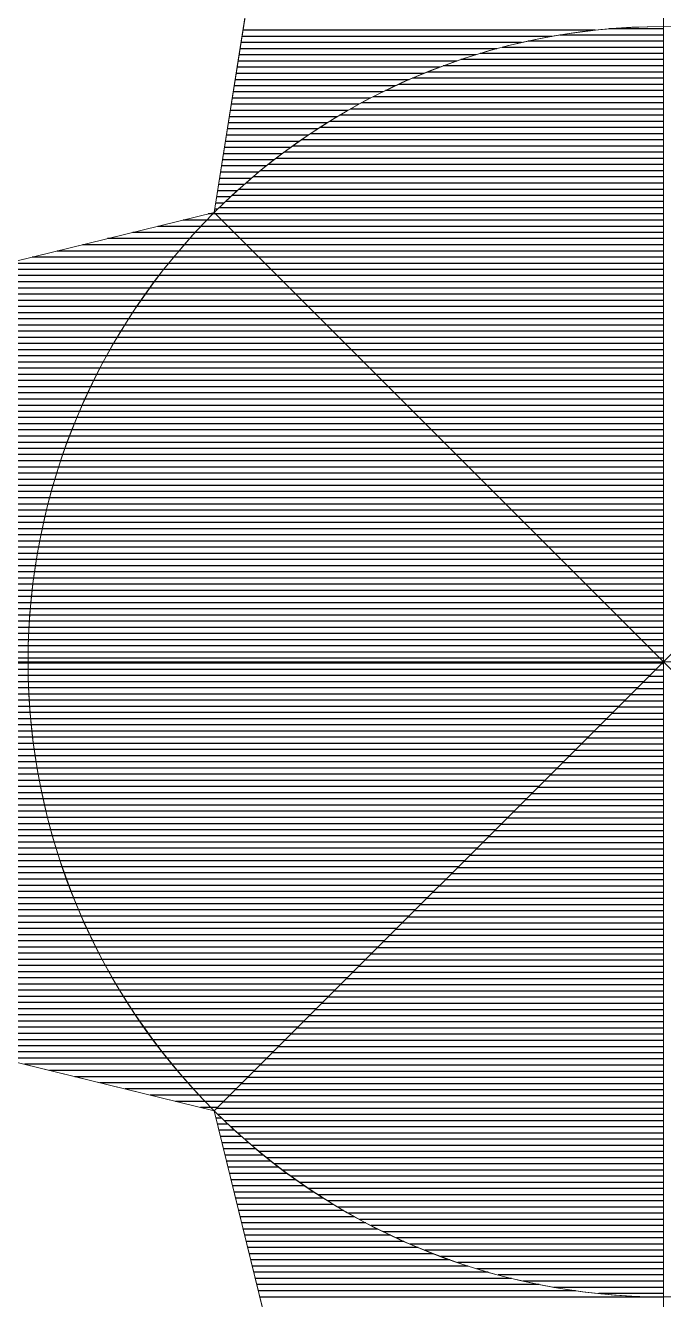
# Model space of a CAD drawing. Extents: x 348043 to 758301, y 133827 to 256568.
# Drawn here: x 623822 to 624352, y 250339 to 251396 of the extents above; entities that cross this region are included whole.
import ezdxf

# ---------------------------------------------------------------- set-up
doc = ezdxf.new("R2010")
doc.units = 0
doc.header["$LTSCALE"] = 900
doc.header["$MEASUREMENT"] = 0
doc.layers.add('3', color=7, linetype='CONTINUOUS')

# ---------------------------------------------------------------- blocks, each defined once
blk = doc.blocks.new('*X15186')
at = {"layer": '3', "color": 1, "linetype": 'Continuous'}
for p, q in [((13743.903, 13759.078), (13743.897, 13759.078)), ((13743.956, 13759.027), (13743.91, 13759.027)), ((13744.009, 13758.976), (13743.922, 13758.976)), ((13744.065, 13758.925), (13743.935, 13758.925)), ((13744.121, 13758.874), (13743.948, 13758.874)), ((13744.18, 13758.822), (13743.96, 13758.822)), ((13744.24, 13758.771), (13743.973, 13758.771)), ((13744.303, 13758.72), (13743.985, 13758.72)), ((13744.366, 13758.669), (13743.998, 13758.669)), ((13744.433, 13758.618), (13744.01, 13758.618)), ((13744.501, 13758.566), (13744.023, 13758.566)), ((13744.572, 13758.515), (13744.035, 13758.515)), ((13744.646, 13758.464), (13744.048, 13758.464)), ((13744.721, 13758.413), (13744.061, 13758.413)), ((13744.801, 13758.362), (13744.073, 13758.362)), ((13744.884, 13758.31), (13744.086, 13758.31)), ((13744.969, 13758.259), (13744.098, 13758.259)), ((13745.059, 13758.208), (13744.111, 13758.208)), ((13745.154, 13758.157), (13744.123, 13758.157)), ((13745.253, 13758.106), (13744.136, 13758.106)), ((13745.357, 13758.054), (13744.148, 13758.054)), ((13745.468, 13758.003), (13744.161, 13758.003)), ((13745.586, 13757.952), (13744.174, 13757.952)), ((13745.713, 13757.901), (13744.186, 13757.901)), ((13745.851, 13757.85), (13744.199, 13757.85)), ((13746.001, 13757.798), (13744.211, 13757.798)), ((13746.168, 13757.747), (13744.224, 13757.747)), ((13746.362, 13757.696), (13744.236, 13757.696)), ((13746.59, 13757.645), (13744.249, 13757.645)), ((13746.891, 13757.594), (13744.262, 13757.594)), ((13747.622, 13757.542), (13744.274, 13757.542))]:
    blk.add_line(p, q, dxfattribs=at)
blk = doc.blocks.new('*X16187')
at = {"layer": '3', "color": 1, "linetype": 'Continuous'}
for p, q in [((13759.025, 13747.558), (13758.828, 13747.558)), ((13759.074, 13747.61), (13759.036, 13747.61)), ((13758.928, 13747.456), (13758.41, 13747.456)), ((13758.975, 13747.507), (13758.619, 13747.507)), ((13758.837, 13747.354), (13757.993, 13747.354)), ((13758.881, 13747.405), (13758.201, 13747.405)), ((13758.75, 13747.251), (13757.575, 13747.251)), ((13758.793, 13747.302), (13757.784, 13747.302)), ((13758.667, 13747.149), (13757.158, 13747.149)), ((13758.708, 13747.2), (13757.367, 13747.2)), ((13758.588, 13747.046), (13756.74, 13747.046)), ((13758.628, 13747.098), (13756.949, 13747.098)), ((13758.514, 13746.944), (13756.323, 13746.944)), ((13758.551, 13746.995), (13756.532, 13746.995)), ((13758.444, 13746.842), (13755.906, 13746.842)), ((13758.479, 13746.893), (13756.114, 13746.893)), ((13758.376, 13746.739), (13755.488, 13746.739)), ((13758.409, 13746.79), (13755.697, 13746.79)), ((13758.312, 13746.637), (13755.071, 13746.637)), ((13758.343, 13746.688), (13755.279, 13746.688)), ((13758.251, 13746.534), (13754.653, 13746.534)), ((13758.281, 13746.586), (13754.862, 13746.586)), ((13758.193, 13746.432), (13754.236, 13746.432)), ((13758.222, 13746.483), (13754.445, 13746.483)), ((13758.139, 13746.33), (13753.818, 13746.33)), ((13758.166, 13746.381), (13754.027, 13746.381)), ((13758.087, 13746.227), (13753.401, 13746.227)), ((13758.113, 13746.278), (13753.61, 13746.278)), ((13758.014, 13746.074), (13752.775, 13746.074)), ((13758.038, 13746.125), (13752.984, 13746.125)), ((13758.062, 13746.176), (13753.192, 13746.176)), ((13757.969, 13745.971), (13752.357, 13745.971)), ((13757.991, 13746.022), (13752.566, 13746.022)), ((13757.926, 13745.869), (13751.94, 13745.869)), ((13757.947, 13745.92), (13752.149, 13745.92)), ((13757.886, 13745.766), (13751.523, 13745.766)), ((13757.906, 13745.818), (13751.731, 13745.818)), ((13757.849, 13745.664), (13751.105, 13745.664)), ((13757.867, 13745.715), (13751.314, 13745.715)), ((13757.814, 13745.562), (13750.688, 13745.562)), ((13757.831, 13745.613), (13750.896, 13745.613)), ((13757.78, 13745.459), (13750.27, 13745.459)), ((13757.797, 13745.51), (13750.479, 13745.51)), ((13757.749, 13745.357), (13749.853, 13745.357)), ((13757.765, 13745.408), (13750.062, 13745.408)), ((13757.721, 13745.254), (13749.435, 13745.254)), ((13757.735, 13745.306), (13749.644, 13745.306)), ((13757.695, 13745.152), (13749.018, 13745.152)), ((13757.708, 13745.203), (13749.227, 13745.203)), ((13757.671, 13745.05), (13748.601, 13745.05)), ((13757.683, 13745.101), (13748.809, 13745.101)), ((13757.649, 13744.947), (13748.183, 13744.947)), ((13757.66, 13744.998), (13748.392, 13744.998)), ((13757.629, 13744.845), (13747.766, 13744.845)), ((13757.639, 13744.896), (13747.974, 13744.896)), ((13757.612, 13744.742), (13747.348, 13744.742)), ((13757.62, 13744.794), (13747.557, 13744.794)), ((13757.596, 13744.64), (13746.931, 13744.64)), ((13757.604, 13744.691), (13747.14, 13744.691)), ((13757.576, 13744.486), (13746.305, 13744.486)), ((13757.582, 13744.538), (13746.513, 13744.538)), ((13757.589, 13744.589), (13746.722, 13744.589)), ((13757.566, 13744.384), (13745.887, 13744.384)), ((13757.571, 13744.435), (13746.096, 13744.435)), ((13757.557, 13744.282), (13745.47, 13744.282)), ((13757.561, 13744.333), (13745.679, 13744.333)), ((13757.55, 13744.179), (13745.052, 13744.179)), ((13757.554, 13744.23), (13745.261, 13744.23)), ((13757.546, 13744.077), (13744.635, 13744.077)), ((13757.548, 13744.128), (13744.844, 13744.128)), ((13757.544, 13743.974), (13744.218, 13743.974)), ((13757.544, 13744.026), (13744.426, 13744.026)), ((13757.543, 13743.923), (13744.009, 13743.923))]:
    blk.add_line(p, q, dxfattribs=at)
blk = doc.blocks.new('*X17188')
at = {"layer": '3', "color": 1, "linetype": 'Continuous'}
for p, q in [((13747.622, 13749.146), (13747.168, 13749.146)), ((13747.622, 13749.043), (13746.496, 13749.043)), ((13747.622, 13749.094), (13746.761, 13749.094)), ((13747.622, 13748.941), (13746.102, 13748.941)), ((13747.622, 13748.992), (13746.283, 13748.992)), ((13747.622, 13748.838), (13745.796, 13748.838)), ((13747.622, 13748.89), (13745.941, 13748.89)), ((13747.622, 13748.736), (13745.54, 13748.736)), ((13747.622, 13748.787), (13745.663, 13748.787)), ((13747.622, 13748.634), (13745.316, 13748.634)), ((13747.622, 13748.685), (13745.424, 13748.685)), ((13747.622, 13748.531), (13745.116, 13748.531)), ((13747.622, 13748.582), (13745.213, 13748.582)), ((13747.622, 13748.429), (13744.935, 13748.429)), ((13747.622, 13748.48), (13745.024, 13748.48)), ((13747.622, 13748.326), (13744.77, 13748.326)), ((13747.622, 13748.378), (13744.851, 13748.378)), ((13747.622, 13748.224), (13744.616, 13748.224)), ((13747.622, 13748.275), (13744.691, 13748.275)), ((13747.622, 13748.122), (13744.474, 13748.122)), ((13747.622, 13748.173), (13744.544, 13748.173)), ((13747.622, 13748.019), (13744.341, 13748.019)), ((13747.622, 13748.07), (13744.407, 13748.07)), ((13747.622, 13747.917), (13744.216, 13747.917)), ((13747.622, 13747.968), (13744.278, 13747.968)), ((13747.622, 13747.763), (13744.043, 13747.763)), ((13747.622, 13747.814), (13744.099, 13747.814)), ((13747.622, 13747.866), (13744.157, 13747.866)), ((13747.622, 13747.661), (13743.935, 13747.661)), ((13747.622, 13747.712), (13743.988, 13747.712)), ((13747.622, 13747.61), (13743.908, 13747.61)), ((13747.622, 13747.558), (13743.959, 13747.558)), ((13747.622, 13747.507), (13744.01, 13747.507)), ((13747.622, 13747.456), (13744.061, 13747.456)), ((13747.622, 13747.405), (13744.112, 13747.405)), ((13747.622, 13747.354), (13744.164, 13747.354)), ((13747.622, 13747.302), (13744.215, 13747.302)), ((13747.622, 13747.251), (13744.266, 13747.251)), ((13747.622, 13747.2), (13744.317, 13747.2)), ((13747.622, 13747.149), (13744.368, 13747.149)), ((13747.622, 13747.098), (13744.42, 13747.098)), ((13747.622, 13747.046), (13744.471, 13747.046)), ((13747.622, 13746.995), (13744.522, 13746.995)), ((13747.622, 13746.944), (13744.573, 13746.944)), ((13747.622, 13746.893), (13744.624, 13746.893)), ((13747.622, 13746.842), (13744.676, 13746.842)), ((13747.622, 13746.79), (13744.727, 13746.79)), ((13747.622, 13746.739), (13744.778, 13746.739)), ((13747.622, 13746.688), (13744.829, 13746.688)), ((13747.622, 13746.637), (13744.88, 13746.637)), ((13747.622, 13746.586), (13744.932, 13746.586)), ((13747.622, 13746.534), (13744.983, 13746.534)), ((13747.622, 13746.483), (13745.034, 13746.483)), ((13747.622, 13746.432), (13745.085, 13746.432)), ((13747.622, 13746.381), (13745.136, 13746.381)), ((13747.622, 13746.33), (13745.188, 13746.33)), ((13747.622, 13746.278), (13745.239, 13746.278)), ((13747.622, 13746.227), (13745.29, 13746.227)), ((13747.622, 13746.176), (13745.341, 13746.176)), ((13747.622, 13746.125), (13745.392, 13746.125)), ((13747.622, 13746.074), (13745.444, 13746.074)), ((13747.622, 13746.022), (13745.495, 13746.022)), ((13747.622, 13745.971), (13745.546, 13745.971)), ((13747.622, 13745.92), (13745.597, 13745.92)), ((13747.622, 13745.869), (13745.648, 13745.869)), ((13747.622, 13745.818), (13745.7, 13745.818)), ((13747.622, 13745.766), (13745.751, 13745.766)), ((13747.622, 13745.715), (13745.802, 13745.715)), ((13747.622, 13745.664), (13745.853, 13745.664)), ((13747.622, 13745.613), (13745.904, 13745.613)), ((13747.622, 13745.562), (13745.956, 13745.562)), ((13747.622, 13745.51), (13746.007, 13745.51)), ((13747.622, 13745.459), (13746.058, 13745.459)), ((13747.622, 13745.408), (13746.109, 13745.408)), ((13747.622, 13745.357), (13746.16, 13745.357)), ((13747.622, 13745.306), (13746.212, 13745.306)), ((13747.622, 13745.254), (13746.263, 13745.254)), ((13747.622, 13745.203), (13746.314, 13745.203)), ((13747.622, 13745.152), (13746.365, 13745.152)), ((13747.622, 13745.101), (13746.416, 13745.101)), ((13747.622, 13745.05), (13746.468, 13745.05)), ((13747.622, 13744.998), (13746.519, 13744.998)), ((13747.622, 13744.947), (13746.57, 13744.947)), ((13747.622, 13744.896), (13746.621, 13744.896)), ((13747.622, 13744.845), (13746.672, 13744.845)), ((13747.622, 13744.794), (13746.724, 13744.794)), ((13747.622, 13744.742), (13746.775, 13744.742)), ((13747.622, 13744.691), (13746.826, 13744.691)), ((13747.622, 13744.64), (13746.877, 13744.64)), ((13747.622, 13744.589), (13746.928, 13744.589)), ((13747.622, 13744.538), (13746.98, 13744.538)), ((13747.622, 13744.486), (13747.031, 13744.486)), ((13747.622, 13744.435), (13747.082, 13744.435)), ((13747.622, 13744.384), (13747.133, 13744.384)), ((13747.622, 13744.333), (13747.184, 13744.333)), ((13747.622, 13744.282), (13747.236, 13744.282)), ((13747.622, 13744.23), (13747.287, 13744.23)), ((13747.622, 13744.179), (13747.338, 13744.179)), ((13747.622, 13744.128), (13747.389, 13744.128)), ((13747.622, 13744.077), (13747.44, 13744.077)), ((13747.622, 13744.026), (13747.492, 13744.026)), ((13747.622, 13743.974), (13747.543, 13743.974)), ((13747.622, 13743.923), (13747.594, 13743.923))]:
    blk.add_line(p, q, dxfattribs=at)
blk = doc.blocks.new('*X20191')
at = {"layer": '3', "color": 1, "linetype": 'Continuous'}
for p, q in [((13749.153, 13747.61), (13743.896, 13747.61)), ((13749.102, 13747.558), (13743.896, 13747.558)), ((13749.051, 13747.507), (13743.897, 13747.507)), ((13749, 13747.456), (13743.898, 13747.456)), ((13748.948, 13747.405), (13743.9, 13747.405)), ((13748.897, 13747.354), (13743.902, 13747.354)), ((13748.846, 13747.302), (13743.905, 13747.302)), ((13748.795, 13747.251), (13743.909, 13747.251)), ((13748.744, 13747.2), (13743.912, 13747.2)), ((13748.692, 13747.149), (13743.917, 13747.149)), ((13748.641, 13747.098), (13743.922, 13747.098)), ((13748.59, 13747.046), (13743.927, 13747.046)), ((13748.539, 13746.995), (13743.933, 13746.995)), ((13748.488, 13746.944), (13743.94, 13746.944)), ((13748.436, 13746.893), (13743.946, 13746.893)), ((13748.385, 13746.842), (13743.954, 13746.842)), ((13748.334, 13746.79), (13743.962, 13746.79)), ((13748.283, 13746.739), (13743.97, 13746.739)), ((13748.232, 13746.688), (13743.979, 13746.688)), ((13748.18, 13746.637), (13743.989, 13746.637)), ((13748.129, 13746.586), (13743.998, 13746.586)), ((13748.078, 13746.534), (13744.009, 13746.534)), ((13748.027, 13746.483), (13744.02, 13746.483)), ((13747.976, 13746.432), (13744.032, 13746.432)), ((13747.924, 13746.381), (13744.044, 13746.381)), ((13747.873, 13746.33), (13744.056, 13746.33)), ((13747.822, 13746.278), (13744.07, 13746.278)), ((13747.771, 13746.227), (13744.084, 13746.227)), ((13747.72, 13746.176), (13744.098, 13746.176)), ((13747.668, 13746.125), (13744.113, 13746.125)), ((13747.617, 13746.074), (13744.128, 13746.074)), ((13747.566, 13746.022), (13744.144, 13746.022)), ((13747.515, 13745.971), (13744.161, 13745.971)), ((13747.464, 13745.92), (13744.178, 13745.92)), ((13747.412, 13745.869), (13744.196, 13745.869)), ((13747.361, 13745.818), (13744.214, 13745.818)), ((13747.31, 13745.766), (13744.233, 13745.766)), ((13747.259, 13745.715), (13744.253, 13745.715)), ((13747.208, 13745.664), (13744.273, 13745.664)), ((13747.156, 13745.613), (13744.293, 13745.613)), ((13747.105, 13745.562), (13744.315, 13745.562)), ((13747.054, 13745.51), (13744.337, 13745.51)), ((13747.003, 13745.459), (13744.36, 13745.459)), ((13746.952, 13745.408), (13744.383, 13745.408)), ((13746.9, 13745.357), (13744.407, 13745.357)), ((13746.849, 13745.306), (13744.432, 13745.306)), ((13746.798, 13745.254), (13744.458, 13745.254)), ((13746.747, 13745.203), (13744.483, 13745.203)), ((13746.696, 13745.152), (13744.511, 13745.152)), ((13746.644, 13745.101), (13744.538, 13745.101)), ((13746.593, 13745.05), (13744.566, 13745.05)), ((13746.542, 13744.998), (13744.595, 13744.998)), ((13746.491, 13744.947), (13744.625, 13744.947)), ((13746.44, 13744.896), (13744.656, 13744.896)), ((13746.388, 13744.845), (13744.687, 13744.845)), ((13746.337, 13744.794), (13744.719, 13744.794)), ((13746.286, 13744.742), (13744.752, 13744.742)), ((13746.235, 13744.691), (13744.786, 13744.691)), ((13746.184, 13744.64), (13744.821, 13744.64)), ((13746.132, 13744.589), (13744.856, 13744.589)), ((13746.081, 13744.538), (13744.893, 13744.538)), ((13746.03, 13744.486), (13744.93, 13744.486)), ((13745.979, 13744.435), (13744.968, 13744.435)), ((13745.928, 13744.384), (13745.008, 13744.384)), ((13745.876, 13744.333), (13745.048, 13744.333)), ((13745.825, 13744.282), (13745.09, 13744.282)), ((13745.774, 13744.23), (13745.132, 13744.23)), ((13745.723, 13744.179), (13745.176, 13744.179)), ((13745.672, 13744.128), (13745.22, 13744.128)), ((13745.62, 13744.077), (13745.267, 13744.077)), ((13745.569, 13744.026), (13745.313, 13744.026)), ((13745.518, 13743.974), (13745.362, 13743.974)), ((13745.467, 13743.923), (13745.412, 13743.923))]:
    blk.add_line(p, q, dxfattribs=at)
blk = doc.blocks.new('*X21192')
at = {"layer": '3', "color": 5, "linetype": 'Continuous'}
for p, q in [((13746.697, 13745.357), (13744.126, 13745.357)), ((13747.056, 13745.408), (13744.134, 13745.408)), ((13746.241, 13745.254), (13744.109, 13745.254)), ((13746.445, 13745.306), (13744.117, 13745.306)), ((13745.908, 13745.152), (13744.093, 13745.152)), ((13746.065, 13745.203), (13744.101, 13745.203)), ((13745.635, 13745.05), (13744.077, 13745.05)), ((13745.766, 13745.101), (13744.085, 13745.101)), ((13745.4, 13744.947), (13744.061, 13744.947)), ((13745.514, 13744.998), (13744.069, 13744.998)), ((13745.191, 13744.845), (13744.045, 13744.845)), ((13745.293, 13744.896), (13744.053, 13744.896)), ((13745.004, 13744.742), (13744.029, 13744.742)), ((13745.096, 13744.794), (13744.037, 13744.794)), ((13744.833, 13744.64), (13744.013, 13744.64)), ((13744.917, 13744.691), (13744.021, 13744.691)), ((13744.601, 13744.486), (13743.988, 13744.486)), ((13744.675, 13744.538), (13743.997, 13744.538)), ((13744.753, 13744.589), (13744.005, 13744.589)), ((13744.459, 13744.384), (13743.972, 13744.384)), ((13744.529, 13744.435), (13743.98, 13744.435)), ((13744.327, 13744.282), (13743.956, 13744.282)), ((13744.392, 13744.333), (13743.964, 13744.333)), ((13744.203, 13744.179), (13743.94, 13744.179)), ((13744.264, 13744.23), (13743.948, 13744.23)), ((13744.087, 13744.077), (13743.924, 13744.077)), ((13744.144, 13744.128), (13743.932, 13744.128)), ((13743.977, 13743.974), (13743.908, 13743.974)), ((13744.031, 13744.026), (13743.916, 13744.026)), ((13743.924, 13743.923), (13743.9, 13743.923))]:
    blk.add_line(p, q, dxfattribs=at)
blk = doc.blocks.new('*X23194')
at = {"layer": '3', "color": 5, "linetype": 'Continuous'}
for p, q in [((13757.543, 13747.61), (13743.945, 13747.61)), ((13757.543, 13747.558), (13744.154, 13747.558)), ((13757.544, 13747.507), (13744.363, 13747.507)), ((13757.545, 13747.456), (13744.571, 13747.456)), ((13757.548, 13747.405), (13744.78, 13747.405)), ((13757.55, 13747.354), (13744.989, 13747.354)), ((13757.552, 13747.302), (13745.197, 13747.302)), ((13757.556, 13747.251), (13745.406, 13747.251)), ((13757.56, 13747.2), (13745.615, 13747.2)), ((13757.564, 13747.149), (13745.824, 13747.149)), ((13757.569, 13747.098), (13746.032, 13747.098)), ((13757.575, 13747.046), (13746.241, 13747.046)), ((13757.58, 13746.995), (13746.45, 13746.995)), ((13757.587, 13746.944), (13746.658, 13746.944)), ((13757.594, 13746.893), (13746.867, 13746.893)), ((13757.601, 13746.842), (13747.076, 13746.842)), ((13757.609, 13746.79), (13747.285, 13746.79)), ((13757.617, 13746.739), (13747.493, 13746.739)), ((13757.626, 13746.688), (13747.702, 13746.688)), ((13757.636, 13746.637), (13747.911, 13746.637)), ((13757.646, 13746.586), (13748.119, 13746.586)), ((13757.656, 13746.534), (13748.328, 13746.534)), ((13757.668, 13746.483), (13748.537, 13746.483)), ((13757.679, 13746.432), (13748.746, 13746.432)), ((13757.691, 13746.381), (13748.954, 13746.381)), ((13757.704, 13746.33), (13749.163, 13746.33)), ((13757.717, 13746.278), (13749.372, 13746.278)), ((13757.731, 13746.227), (13749.58, 13746.227)), ((13757.745, 13746.176), (13749.789, 13746.176)), ((13757.76, 13746.125), (13749.998, 13746.125)), ((13757.776, 13746.074), (13750.207, 13746.074)), ((13757.791, 13746.022), (13750.415, 13746.022)), ((13757.808, 13745.971), (13750.624, 13745.971)), ((13757.826, 13745.92), (13750.833, 13745.92)), ((13757.843, 13745.869), (13751.041, 13745.869)), ((13757.862, 13745.818), (13751.25, 13745.818)), ((13757.88, 13745.766), (13751.459, 13745.766)), ((13757.9, 13745.715), (13751.668, 13745.715)), ((13757.92, 13745.664), (13751.876, 13745.664)), ((13757.941, 13745.613), (13752.085, 13745.613)), ((13757.962, 13745.562), (13752.294, 13745.562)), ((13757.985, 13745.51), (13752.502, 13745.51)), ((13758.007, 13745.459), (13752.711, 13745.459)), ((13758.031, 13745.408), (13752.92, 13745.408)), ((13758.055, 13745.357), (13753.129, 13745.357)), ((13758.079, 13745.306), (13753.337, 13745.306)), ((13758.105, 13745.254), (13753.546, 13745.254)), ((13758.131, 13745.203), (13753.755, 13745.203)), ((13758.158, 13745.152), (13753.964, 13745.152)), ((13758.185, 13745.101), (13754.172, 13745.101)), ((13758.213, 13745.05), (13754.381, 13745.05)), ((13758.243, 13744.998), (13754.59, 13744.998)), ((13758.272, 13744.947), (13754.798, 13744.947)), ((13758.303, 13744.896), (13755.007, 13744.896)), ((13758.334, 13744.845), (13755.216, 13744.845)), ((13758.366, 13744.794), (13755.425, 13744.794)), ((13758.399, 13744.742), (13755.633, 13744.742)), ((13758.433, 13744.691), (13755.842, 13744.691)), ((13758.468, 13744.64), (13756.051, 13744.64)), ((13758.503, 13744.589), (13756.259, 13744.589)), ((13758.54, 13744.538), (13756.468, 13744.538)), ((13758.577, 13744.486), (13756.677, 13744.486)), ((13758.615, 13744.435), (13756.886, 13744.435)), ((13758.655, 13744.384), (13757.094, 13744.384)), ((13758.695, 13744.333), (13757.303, 13744.333)), ((13758.737, 13744.282), (13757.512, 13744.282)), ((13758.779, 13744.23), (13757.72, 13744.23)), ((13758.823, 13744.179), (13757.929, 13744.179)), ((13758.868, 13744.128), (13758.138, 13744.128)), ((13758.914, 13744.077), (13758.347, 13744.077)), ((13758.961, 13744.026), (13758.555, 13744.026)), ((13759.009, 13743.974), (13758.764, 13743.974)), ((13759.059, 13743.923), (13758.973, 13743.923))]:
    blk.add_line(p, q, dxfattribs=at)
blk = doc.blocks.new('*X25196')
at = {"layer": '3', "color": 5, "linetype": 'Continuous'}
for p, q in [((13747.622, 13749.146), (13747.602, 13749.146)), ((13747.622, 13749.043), (13747.5, 13749.043)), ((13747.622, 13749.094), (13747.551, 13749.094)), ((13747.622, 13748.941), (13747.397, 13748.941)), ((13747.622, 13748.992), (13747.448, 13748.992)), ((13747.622, 13748.838), (13747.295, 13748.838)), ((13747.622, 13748.89), (13747.346, 13748.89)), ((13747.622, 13748.736), (13747.192, 13748.736)), ((13747.622, 13748.787), (13747.244, 13748.787)), ((13747.622, 13748.634), (13747.09, 13748.634)), ((13747.622, 13748.685), (13747.141, 13748.685)), ((13747.622, 13748.531), (13746.988, 13748.531)), ((13747.622, 13748.582), (13747.039, 13748.582)), ((13747.622, 13748.429), (13746.885, 13748.429)), ((13747.622, 13748.48), (13746.936, 13748.48)), ((13747.622, 13748.326), (13746.783, 13748.326)), ((13747.622, 13748.378), (13746.834, 13748.378)), ((13747.622, 13748.224), (13746.68, 13748.224)), ((13747.622, 13748.275), (13746.732, 13748.275)), ((13747.622, 13748.122), (13746.578, 13748.122)), ((13747.622, 13748.173), (13746.629, 13748.173)), ((13747.622, 13748.019), (13746.476, 13748.019)), ((13747.622, 13748.07), (13746.527, 13748.07)), ((13747.622, 13747.917), (13746.373, 13747.917)), ((13747.622, 13747.968), (13746.424, 13747.968)), ((13747.622, 13747.763), (13746.22, 13747.763)), ((13747.622, 13747.814), (13746.271, 13747.814)), ((13747.622, 13747.866), (13746.322, 13747.866)), ((13747.622, 13747.661), (13746.117, 13747.661)), ((13747.622, 13747.712), (13746.168, 13747.712)), ((13747.622, 13747.558), (13746.015, 13747.558)), ((13747.622, 13747.61), (13746.066, 13747.61)), ((13747.622, 13747.456), (13745.912, 13747.456)), ((13747.622, 13747.507), (13745.964, 13747.507)), ((13747.622, 13747.354), (13745.81, 13747.354)), ((13747.622, 13747.405), (13745.861, 13747.405)), ((13747.622, 13747.251), (13745.708, 13747.251)), ((13747.622, 13747.302), (13745.759, 13747.302)), ((13747.622, 13747.149), (13745.605, 13747.149)), ((13747.622, 13747.2), (13745.656, 13747.2)), ((13747.622, 13747.046), (13745.503, 13747.046)), ((13747.622, 13747.098), (13745.554, 13747.098)), ((13747.622, 13746.944), (13745.4, 13746.944)), ((13747.622, 13746.995), (13745.452, 13746.995)), ((13747.622, 13746.842), (13745.298, 13746.842)), ((13747.622, 13746.893), (13745.349, 13746.893)), ((13747.622, 13746.739), (13745.196, 13746.739)), ((13747.622, 13746.79), (13745.247, 13746.79)), ((13747.622, 13746.637), (13745.093, 13746.637)), ((13747.622, 13746.688), (13745.144, 13746.688)), ((13747.622, 13746.534), (13744.991, 13746.534)), ((13747.622, 13746.586), (13745.042, 13746.586)), ((13747.622, 13746.432), (13744.888, 13746.432)), ((13747.622, 13746.483), (13744.94, 13746.483)), ((13747.622, 13746.33), (13744.786, 13746.33)), ((13747.622, 13746.381), (13744.837, 13746.381)), ((13747.622, 13746.227), (13744.684, 13746.227)), ((13747.622, 13746.278), (13744.735, 13746.278)), ((13747.622, 13746.074), (13744.53, 13746.074)), ((13747.622, 13746.125), (13744.581, 13746.125)), ((13747.622, 13746.176), (13744.632, 13746.176)), ((13747.622, 13745.971), (13744.428, 13745.971)), ((13747.622, 13746.022), (13744.479, 13746.022)), ((13747.622, 13745.869), (13744.325, 13745.869)), ((13747.622, 13745.92), (13744.376, 13745.92)), ((13747.622, 13745.766), (13744.223, 13745.766)), ((13747.622, 13745.818), (13744.274, 13745.818)), ((13747.622, 13745.664), (13744.12, 13745.664)), ((13747.622, 13745.715), (13744.172, 13745.715)), ((13747.622, 13745.562), (13744.018, 13745.562)), ((13747.622, 13745.613), (13744.069, 13745.613)), ((13747.622, 13745.459), (13743.916, 13745.459)), ((13747.622, 13745.51), (13743.967, 13745.51)), ((13747.622, 13745.408), (13743.927, 13745.408)), ((13747.622, 13745.357), (13743.98, 13745.357)), ((13747.622, 13745.306), (13744.034, 13745.306)), ((13747.622, 13745.254), (13744.09, 13745.254)), ((13747.622, 13745.203), (13744.148, 13745.203)), ((13747.622, 13745.152), (13744.207, 13745.152)), ((13747.622, 13745.101), (13744.268, 13745.101)), ((13747.622, 13745.05), (13744.33, 13745.05)), ((13747.622, 13744.998), (13744.396, 13744.998)), ((13747.622, 13744.947), (13744.463, 13744.947)), ((13747.622, 13744.896), (13744.533, 13744.896)), ((13747.622, 13744.845), (13744.605, 13744.845)), ((13747.622, 13744.794), (13744.679, 13744.794)), ((13747.622, 13744.742), (13744.757, 13744.742)), ((13747.622, 13744.691), (13744.838, 13744.691)), ((13747.622, 13744.64), (13744.921, 13744.64)), ((13747.622, 13744.589), (13745.01, 13744.589)), ((13747.622, 13744.538), (13745.101, 13744.538)), ((13747.622, 13744.486), (13745.197, 13744.486)), ((13747.622, 13744.435), (13745.299, 13744.435)), ((13747.622, 13744.384), (13745.407, 13744.384)), ((13747.622, 13744.333), (13745.521, 13744.333)), ((13747.622, 13744.282), (13745.643, 13744.282)), ((13747.622, 13744.23), (13745.774, 13744.23)), ((13747.622, 13744.179), (13745.917, 13744.179)), ((13747.622, 13744.128), (13746.075, 13744.128)), ((13747.622, 13744.077), (13746.252, 13744.077)), ((13747.622, 13744.026), (13746.459, 13744.026)), ((13747.622, 13743.974), (13746.713, 13743.974)), ((13747.622, 13743.923), (13747.086, 13743.923))]:
    blk.add_line(p, q, dxfattribs=at)
blk = doc.blocks.new('*X28199')
at = {"layer": '3', "color": 5, "linetype": 'Continuous'}
for p, q in [((13745.502, 13747.558), (13745.377, 13747.558)), ((13745.451, 13747.61), (13745.427, 13747.61)), ((13745.605, 13747.456), (13745.281, 13747.456)), ((13745.554, 13747.507), (13745.328, 13747.507)), ((13745.707, 13747.354), (13745.189, 13747.354)), ((13745.656, 13747.405), (13745.234, 13747.405)), ((13745.81, 13747.251), (13745.103, 13747.251)), ((13745.758, 13747.302), (13745.145, 13747.302)), ((13745.912, 13747.149), (13745.02, 13747.149)), ((13745.861, 13747.2), (13745.061, 13747.2)), ((13746.014, 13747.046), (13744.942, 13747.046)), ((13745.963, 13747.098), (13744.98, 13747.098)), ((13746.117, 13746.944), (13744.867, 13746.944)), ((13746.066, 13746.995), (13744.904, 13746.995)), ((13746.219, 13746.842), (13744.796, 13746.842)), ((13746.168, 13746.893), (13744.831, 13746.893)), ((13746.322, 13746.739), (13744.729, 13746.739)), ((13746.27, 13746.79), (13744.762, 13746.79)), ((13746.424, 13746.637), (13744.665, 13746.637)), ((13746.373, 13746.688), (13744.696, 13746.688)), ((13746.526, 13746.534), (13744.604, 13746.534)), ((13746.475, 13746.586), (13744.634, 13746.586)), ((13746.629, 13746.432), (13744.546, 13746.432)), ((13746.578, 13746.483), (13744.575, 13746.483)), ((13746.731, 13746.33), (13744.491, 13746.33)), ((13746.68, 13746.381), (13744.519, 13746.381)), ((13746.834, 13746.227), (13744.44, 13746.227)), ((13746.782, 13746.278), (13744.465, 13746.278)), ((13746.987, 13746.074), (13744.367, 13746.074)), ((13746.936, 13746.125), (13744.391, 13746.125)), ((13746.885, 13746.176), (13744.415, 13746.176)), ((13747.09, 13745.971), (13744.322, 13745.971)), ((13747.038, 13746.022), (13744.344, 13746.022)), ((13747.192, 13745.869), (13744.279, 13745.869)), ((13747.141, 13745.92), (13744.3, 13745.92)), ((13747.294, 13745.766), (13744.239, 13745.766)), ((13747.243, 13745.818), (13744.259, 13745.818)), ((13747.397, 13745.664), (13744.201, 13745.664)), ((13747.346, 13745.715), (13744.22, 13745.715)), ((13747.499, 13745.562), (13744.166, 13745.562)), ((13747.448, 13745.613), (13744.183, 13745.613)), ((13747.602, 13745.459), (13744.133, 13745.459)), ((13747.55, 13745.51), (13744.149, 13745.51)), ((13747.704, 13745.357), (13744.102, 13745.357)), ((13747.653, 13745.408), (13744.118, 13745.408)), ((13747.806, 13745.254), (13744.074, 13745.254)), ((13747.755, 13745.306), (13744.088, 13745.306)), ((13747.909, 13745.152), (13744.048, 13745.152)), ((13747.858, 13745.203), (13744.061, 13745.203)), ((13748.011, 13745.05), (13744.024, 13745.05)), ((13747.96, 13745.101), (13744.035, 13745.101)), ((13748.114, 13744.947), (13744.001, 13744.947)), ((13748.062, 13744.998), (13744.013, 13744.998)), ((13748.216, 13744.845), (13743.982, 13744.845)), ((13748.165, 13744.896), (13743.992, 13744.896)), ((13748.318, 13744.742), (13743.964, 13744.742)), ((13748.267, 13744.794), (13743.973, 13744.794)), ((13748.421, 13744.64), (13743.948, 13744.64)), ((13748.37, 13744.691), (13743.956, 13744.691)), ((13748.574, 13744.486), (13743.929, 13744.486)), ((13748.523, 13744.538), (13743.935, 13744.538)), ((13748.472, 13744.589), (13743.942, 13744.589)), ((13748.677, 13744.384), (13743.918, 13744.384)), ((13748.626, 13744.435), (13743.924, 13744.435)), ((13748.779, 13744.282), (13743.91, 13744.282)), ((13748.728, 13744.333), (13743.914, 13744.333)), ((13748.882, 13744.179), (13743.903, 13744.179)), ((13748.83, 13744.23), (13743.906, 13744.23)), ((13748.984, 13744.077), (13743.899, 13744.077)), ((13748.933, 13744.128), (13743.901, 13744.128)), ((13749.086, 13743.974), (13743.896, 13743.974)), ((13749.035, 13744.026), (13743.897, 13744.026)), ((13749.138, 13743.923), (13743.895, 13743.923))]:
    blk.add_line(p, q, dxfattribs=at)

msp = doc.modelspace()

# ---------------------------------------------------------------- linework, layer by layer
at = {"layer": '3', "color": 7, "linetype": 'Continuous', "lineweight": 15}
for p, q in [((624351.6, 253606.5), (623979, 251240.6)), ((624351.6, 251394.9), (624351.6, 253606.5)), ((624351.6, 251394.9), (624351.6, 250867.9)), ((623979, 251240.6), (622459.9, 250867.9)), ((623979, 251240.6), (624351.6, 250867.9)), ((624351.6, 250867.9), (624724.3, 251240.6)), ((622459.9, 250867.9), (623979, 250495.3)), ((623824.6, 250867.9), (622459.9, 250867.9)), ((624351.6, 250867.9), (623824.6, 250867.9)), ((624351.6, 250867.9), (623979, 250495.3)), ((624878.6, 250867.9), (624351.6, 250867.9)), ((624351.6, 250867.9), (624351.6, 248976.2)), ((624351.6, 250867.9), (624724.3, 250495.3)), ((623979, 250495.3), (624351.6, 248976.2))]:
    msp.add_line(p, q, dxfattribs=at)
for points in [[(623979, 251240.6, -0.198912), (624351.6, 251394.9), (624351.6, 253606.5), (623979, 251240.6)], [(624351.6, 251394.9, -0.198912), (624724.3, 251240.6), (624351.6, 253606.5), (624351.6, 251394.9)], [(624351.6, 250867.9), (624351.6, 251394.9, 0.198912), (623979, 251240.6), (624351.6, 250867.9)], [(624351.6, 250867.9), (624724.3, 251240.6, 0.198912), (624351.6, 251394.9), (624351.6, 250867.9)], [(623824.6, 250867.9, -0.198912), (623979, 251240.6), (622459.9, 250867.9), (623824.6, 250867.9)], [(624351.6, 250867.9), (623979, 251240.6, 0.198912), (623824.6, 250867.9), (624351.6, 250867.9)], [(624878.6, 250867.9, 0.198912), (624724.3, 251240.6), (624351.6, 250867.9), (624878.6, 250867.9)], [(623979, 250495.3, -0.198912), (623824.6, 250867.9), (622459.9, 250867.9), (623979, 250495.3)], [(623979, 250495.3), (624351.6, 250867.9), (623824.6, 250867.9, 0.198912), (623979, 250495.3)], [(624351.6, 250340.9), (624351.6, 250867.9), (623979, 250495.3, 0.198912), (624351.6, 250340.9)], [(624351.6, 250340.9, 0.198912), (624724.3, 250495.3), (624351.6, 250867.9), (624351.6, 250340.9)], [(624724.3, 250495.3, 0.198912), (624878.6, 250867.9), (624351.6, 250867.9), (624724.3, 250495.3)], [(624351.6, 248976.2), (624351.6, 250340.9, -0.198912), (623979, 250495.3), (624351.6, 248976.2)], [(624351.6, 248976.2), (624724.3, 250495.3, -0.198912), (624351.6, 250340.9), (624351.6, 248976.2)]]:
    msp.add_lwpolyline(points, format="xyb", dxfattribs=at)
msp.add_circle((624351.6, 250867.9), 527, dxfattribs=at)

# ---------------------------------------------------------------- block references
at = {"layer": '3', "color": 7, "linetype": 'Continuous', "lineweight": 15, "xscale": 100, "yscale": 100, "zscale": 100}
for name, p in [('*X21192', (-750410.6, -1123149)), ('*X17188', (-750410.6, -1123521.6)), ('*X16187', (-751929.6, -1123521.6)), ('*X28199', (-750564.9, -1123521.6)), ('*X23194', (-751929.6, -1123894.3)), ('*X20191', (-750564.9, -1123894.3)), ('*X25196', (-750410.6, -1124048.6)), ('*X15186', (-750410.6, -1125413.4))]:
    msp.add_blockref(name, p, dxfattribs=at)

doc.saveas('drawing.dxf')
